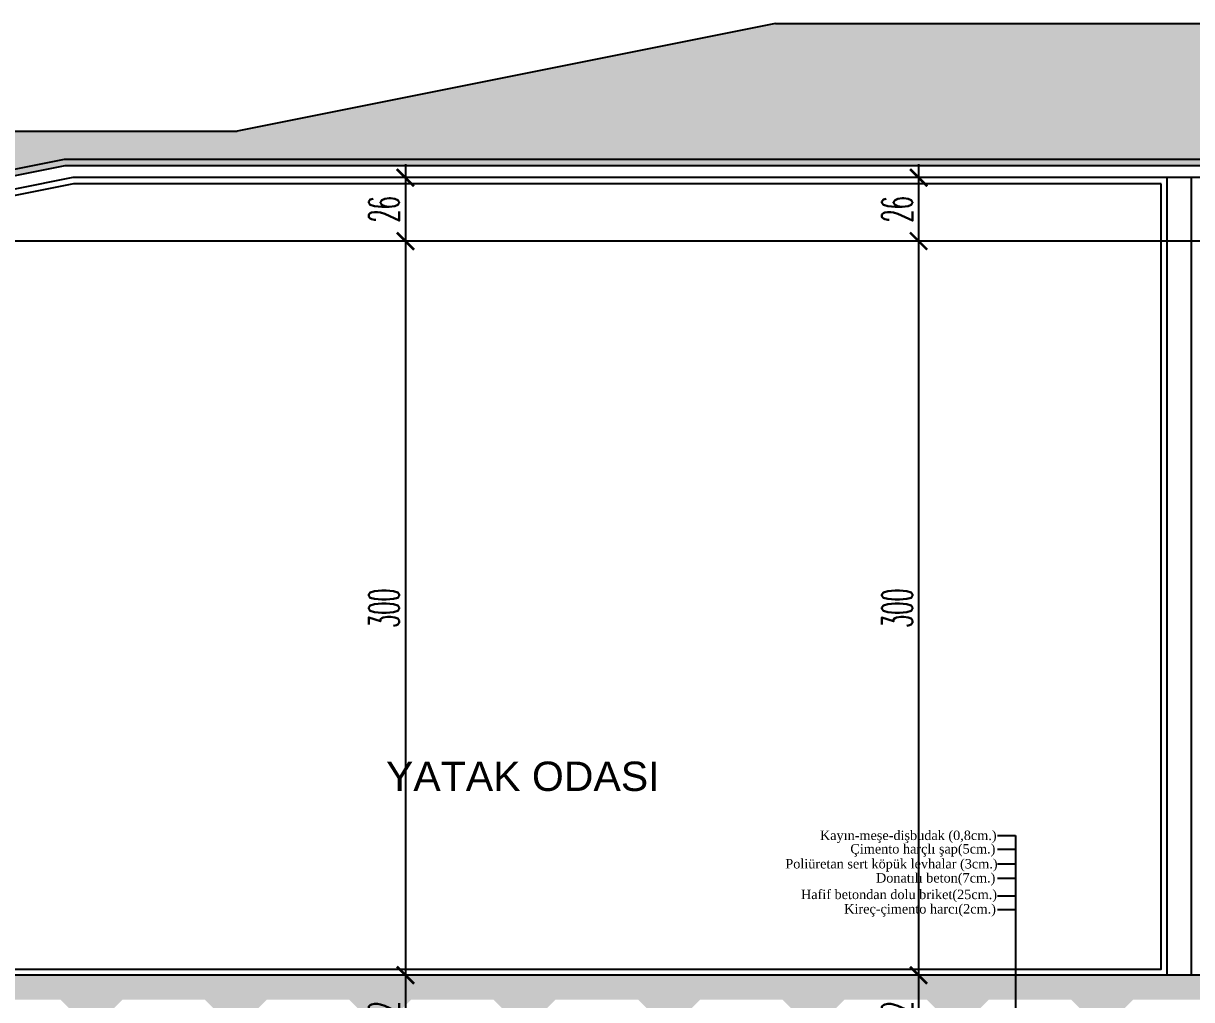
# Model space of a CAD drawing. Extents: x 775040 to 808375, y 4159409 to 4163651.
# Drawn here: x 776675 to 776794.3, y 4160248.7 to 4160348.5 of the extents above; entities that cross this region are included whole.
import ezdxf

# ---------------------------------------------------------------- set-up
doc = ezdxf.new("R2010")
doc.units = 0
doc.header["$MEASUREMENT"] = 0
doc.header["$PDMODE"] = 3
doc.linetypes.add('DUZ', pattern=[500, 500])
doc.layers.get('0').update_dxf_attribs({"linetype": 'DUZ'})
doc.layers.add('tarama', color=8, linetype='Continuous')
doc.layers.add('Z_iç ölçü dikey', color=111, linetype='Continuous', lineweight=25)
doc.styles.add('ARIAL', font='ariblk.ttf', dxfattribs={"height": 1})
doc.styles.add('OLCUIC', font='ROMANS.SHX', dxfattribs={"width": 0.5})
doc.styles.add('ÖLÇÜ', font='times.ttf', dxfattribs={"height": 15})
doc.dimstyles.new('ölçü 50', dxfattribs={"dimtxt": 12.5, "dimasz": 7, "dimexe": 5.3, "dimexo": 5, "dimgap": 2.5, "dimtad": 1, "dimdec": 0, "dimzin": 9, "dimdsep": 46, "dimtxsty": 'OLCUIC', "dimblk1": 'ARCHTICK', "dimblk2": 'ARCHTICK', "dimsah": 1, "dimcen": 0, "dimdle": 5.5, "dimadec": 0, "dimazin": 0, "dimtfac": 1, "dimtdec": 0, "dimtix": 1, "dimtofl": 0, "dimtmove": 1, "dimatfit": 3, "dimldrblk": 'ARCHTICK', "dimfxl": 0, "dimtolj": 1, "dimtzin": 0, "dimarcsym": 0})

# ---------------------------------------------------------------- blocks, each defined once
blk = doc.blocks.new('_ARCHTICK')
at = {"color": 0, "linetype": 'ByBlock', "const_width": 0.15}
blk.add_lwpolyline([(-0.5, -0.5), (0.5, 0.5)], dxfattribs=at)
blk = doc.blocks.new('*D1058')
at = {"layer": 'Defpoints', "color": 0, "linetype": 'Continuous', "transparency": 16777216}
for p in [(792146.69, 4156435.16), (792120.11, 4156409.2), (792146.69, 4156409.2)]:
    blk.add_point(p, dxfattribs=at)
at = {"layer": 'tarama', "color": 0, "linetype": 'Continuous', "lineweight": -2, "transparency": 16777216}
for p, q in [((792120.11, 4156440.66), (792120.11, 4156403.7)), ((792128.11, 4156435.16), (792114.81, 4156435.16)), ((792128.11, 4156409.2), (792114.81, 4156409.2))]:
    blk.add_line(p, q, dxfattribs=at)
at = {"layer": 'tarama', "color": 0, "linetype": 'Continuous', "lineweight": -2, "transparency": 16777216, "xscale": 7, "yscale": 7, "zscale": 7}
for p, rotation in [((792120.11, 4156435.16), 90), ((792120.11, 4156409.2), 270)]:
    blk.add_blockref('_ARCHTICK', p, dxfattribs=dict(at, rotation=rotation))
at = {"layer": 'tarama', "color": 0, "linetype": 'Continuous', "transparency": 16777216, "insert": (792111.36, 4156422.18), "char_height": 12.5, "attachment_point": 5, "rotation": 90, "style": 'OLCUIC'}
blk.add_mtext('\\A1;26', dxfattribs=at)
blk = doc.blocks.new('*D1059')
at = {"layer": 'Defpoints', "color": 0, "linetype": 'Continuous', "transparency": 16777216}
for p in [(792146.69, 4156409.2), (792120.11, 4156109.2), (792120.11, 4156109.2)]:
    blk.add_point(p, dxfattribs=at)
at = {"layer": 'tarama', "color": 0, "linetype": 'Continuous', "lineweight": -2, "transparency": 16777216}
for p, q in [((792120.11, 4156414.7), (792120.11, 4156103.7)), ((792128.11, 4156409.2), (792114.81, 4156409.2)), ((792120.11, 4156109.2), (792114.81, 4156109.2))]:
    blk.add_line(p, q, dxfattribs=at)
at = {"layer": 'tarama', "color": 0, "linetype": 'Continuous', "lineweight": -2, "transparency": 16777216, "xscale": 7, "yscale": 7, "zscale": 7}
for p, rotation in [((792120.11, 4156409.2), 90), ((792120.11, 4156109.2), 270)]:
    blk.add_blockref('_ARCHTICK', p, dxfattribs=dict(at, rotation=rotation))
at = {"layer": 'tarama', "color": 0, "linetype": 'Continuous', "transparency": 16777216, "insert": (792111.36, 4156259.2), "char_height": 12.5, "attachment_point": 5, "rotation": 90, "style": 'OLCUIC'}
blk.add_mtext('\\A1;300', dxfattribs=at)
blk = doc.blocks.new('*D1060')
at = {"layer": 'Defpoints', "color": 0, "linetype": 'Continuous', "transparency": 16777216}
for p in [(792120.11, 4156109.2), (792120.11, 4156077.2), (792121.65, 4156077.2)]:
    blk.add_point(p, dxfattribs=at)
at = {"layer": 'tarama', "color": 0, "linetype": 'Continuous', "lineweight": -2, "transparency": 16777216}
for p, q in [((792120.11, 4156114.7), (792120.11, 4156071.7)), ((792120.11, 4156109.2), (792114.81, 4156109.2)), ((792120.11, 4156077.2), (792114.81, 4156077.2))]:
    blk.add_line(p, q, dxfattribs=at)
at = {"layer": 'tarama', "color": 0, "linetype": 'Continuous', "lineweight": -2, "transparency": 16777216, "xscale": 7, "yscale": 7, "zscale": 7}
for p, rotation in [((792120.11, 4156109.2), 90), ((792120.11, 4156077.2), 270)]:
    blk.add_blockref('_ARCHTICK', p, dxfattribs=dict(at, rotation=rotation))
at = {"layer": 'tarama', "color": 0, "linetype": 'Continuous', "transparency": 16777216, "insert": (792111.36, 4156093.2), "char_height": 12.5, "attachment_point": 5, "rotation": 90, "style": 'OLCUIC'}
blk.add_mtext('\\A1;32', dxfattribs=at)
blk = doc.blocks.new('*D1080')
at = {"layer": 'Defpoints', "color": 0, "linetype": 'Continuous', "transparency": 16777216}
for p in [(791953.12, 4156435.16), (791910.42, 4156409.2), (791953.12, 4156409.2)]:
    blk.add_point(p, dxfattribs=at)
at = {"layer": 'tarama', "color": 0, "linetype": 'Continuous', "lineweight": -2, "transparency": 16777216}
for p, q in [((791910.42, 4156440.66), (791910.42, 4156403.7)), ((791918.42, 4156435.16), (791905.12, 4156435.16)), ((791918.42, 4156409.2), (791905.12, 4156409.2))]:
    blk.add_line(p, q, dxfattribs=at)
at = {"layer": 'tarama', "color": 0, "linetype": 'Continuous', "lineweight": -2, "transparency": 16777216, "xscale": 7, "yscale": 7, "zscale": 7}
for p, rotation in [((791910.42, 4156435.16), 90), ((791910.42, 4156409.2), 270)]:
    blk.add_blockref('_ARCHTICK', p, dxfattribs=dict(at, rotation=rotation))
at = {"layer": 'tarama', "color": 0, "linetype": 'Continuous', "transparency": 16777216, "insert": (791901.67, 4156422.18), "char_height": 12.5, "attachment_point": 5, "rotation": 90, "style": 'OLCUIC'}
blk.add_mtext('\\A1;26', dxfattribs=at)
blk = doc.blocks.new('*D1081')
at = {"layer": 'Defpoints', "color": 0, "linetype": 'Continuous', "transparency": 16777216}
for p in [(791953.12, 4156409.2), (791910.42, 4156109.2), (791910.42, 4156109.2)]:
    blk.add_point(p, dxfattribs=at)
at = {"layer": 'tarama', "color": 0, "linetype": 'Continuous', "lineweight": -2, "transparency": 16777216}
for p, q in [((791910.42, 4156414.7), (791910.42, 4156103.7)), ((791918.42, 4156409.2), (791905.12, 4156409.2)), ((791910.42, 4156109.2), (791905.12, 4156109.2))]:
    blk.add_line(p, q, dxfattribs=at)
at = {"layer": 'tarama', "color": 0, "linetype": 'Continuous', "lineweight": -2, "transparency": 16777216, "xscale": 7, "yscale": 7, "zscale": 7}
for p, rotation in [((791910.42, 4156409.2), 90), ((791910.42, 4156109.2), 270)]:
    blk.add_blockref('_ARCHTICK', p, dxfattribs=dict(at, rotation=rotation))
at = {"layer": 'tarama', "color": 0, "linetype": 'Continuous', "transparency": 16777216, "insert": (791901.67, 4156259.2), "char_height": 12.5, "attachment_point": 5, "rotation": 90, "style": 'OLCUIC'}
blk.add_mtext('\\A1;300', dxfattribs=at)
blk = doc.blocks.new('*D1082')
at = {"layer": 'Defpoints', "color": 0, "linetype": 'Continuous', "transparency": 16777216}
for p in [(791910.42, 4156109.2), (791910.42, 4156077.2), (791910.42, 4156077.2)]:
    blk.add_point(p, dxfattribs=at)
at = {"layer": 'tarama', "color": 0, "linetype": 'Continuous', "lineweight": -2, "transparency": 16777216}
for p, q in [((791910.42, 4156114.7), (791910.42, 4156071.7)), ((791910.42, 4156109.2), (791905.12, 4156109.2)), ((791910.42, 4156077.2), (791905.12, 4156077.2))]:
    blk.add_line(p, q, dxfattribs=at)
at = {"layer": 'tarama', "color": 0, "linetype": 'Continuous', "lineweight": -2, "transparency": 16777216, "xscale": 7, "yscale": 7, "zscale": 7}
for p, rotation in [((791910.42, 4156109.2), 90), ((791910.42, 4156077.2), 270)]:
    blk.add_blockref('_ARCHTICK', p, dxfattribs=dict(at, rotation=rotation))
at = {"layer": 'tarama', "color": 0, "linetype": 'Continuous', "transparency": 16777216, "insert": (791901.67, 4156093.2), "char_height": 12.5, "attachment_point": 5, "rotation": 90, "style": 'OLCUIC'}
blk.add_mtext('\\A1;32', dxfattribs=at)
blk = doc.blocks.new('A$C75FE1421')
at = {"layer": 'tarama'}
h = blk.add_hatch(dxfattribs=at)
h.set_pattern_fill('AR-RSHKE', color=256, scale=1.7, style=0)
h.set_pattern_definition([(0, (-798705.84, -4170140.343), (43.35, 20.4), [10.2, -8.5, 11.9, -5.1, 15.3, -6.8]), (0, (-798695.64, -4170139.493), (43.35, 20.4), [8.5, -32.3, 6.8, -10.2]), (0, (-798675.24, -4170141.618), (43.35, 20.4), [5.1, -52.7]), (90, (-798705.84, -4170140.343), (-14.45, 20.4), [19.55, -62.05]), (90, (-798695.64, -4170140.343), (-14.45, 20.4), [19.125, -62.475]), (90, (-798687.14, -4170140.343), (-14.45, 20.4), [17.85, -63.75]), (90, (-798675.24, -4170141.618), (-14.45, 20.4), [19.55, -62.05]), (90, (-798670.14, -4170141.618), (-14.45, 20.4), [19.55, -62.05]), (90, (-798654.84, -4170140.343), (-14.45, 20.4), [18.7, -62.9])])
h.paths.add_polyline_path([(2157.18, 1112.97), (2098.43, 1124.72), (1008.43, 1124.72), (788.5, 1080.73), (658.5, 1080.73), (433.43, 1035.72), (563.43, 1035.72), (718.25, 1066.68), (1925.75, 1066.68)])
h.paths.add_polyline_path([(2524.37, 1065.53), (2394.37, 1065.53), (2418.25, 1060.76), (2518.25, 1060.76), (2643.43, 1035.72), (2673.43, 1035.72)])
h = blk.add_hatch(dxfattribs=at)
h.set_pattern_fill('ANSI33', color=256, scale=15, style=0)
h.set_pattern_definition([(45, (-798705.8395, -4170140.343), (-2.6516504294, 2.6516504294), []), (45, (-798703.188, -4170140.343), (-2.6516504294, 2.6516504294), [1.875, -0.9375])])
h.paths.add_polyline_path([(1723.61, 725.72), (1757.26, 725.72), (1762.43, 720.55), (1762.43, 703.72), (1777.43, 703.72), (1777.43, 720.55), (1782.61, 725.72), (1816.26, 725.72), (1821.43, 720.55), (1821.43, 703.72), (1836.43, 703.72), (1836.43, 720.55), (1841.61, 725.72), (1875.26, 725.72), (1880.43, 720.55), (1880.43, 703.72), (1895.43, 703.72), (1895.43, 720.55), (1900.61, 725.72), (1934.26, 725.72), (1939.43, 720.55), (1939.43, 703.72), (1954.43, 703.72), (1954.43, 720.55), (1959.61, 725.72), (1993.26, 725.72), (1998.43, 720.55), (1998.43, 703.72), (2013.43, 703.72), (2013.43, 720.55), (2018.61, 725.72), (2052.26, 725.72), (2057.43, 720.55), (2057.43, 703.72), (2072.43, 703.72), (2072.43, 720.55), (2077.61, 725.72), (2111.26, 725.72), (2116.43, 720.55), (2116.43, 703.72), (2131.43, 703.72), (2131.43, 720.55), (2136.61, 725.72), (2170.26, 725.72), (2175.43, 720.55), (2175.43, 703.72), (2190.43, 703.72), (2190.43, 720.55), (2195.61, 725.72), (2229.26, 725.72), (2234.43, 720.55), (2234.43, 703.72), (2249.43, 703.72), (2249.43, 720.55), (2254.61, 725.72), (2288.26, 725.72), (2293.43, 720.55), (2293.43, 703.72), (2308.43, 703.72), (2308.43, 720.55), (2313.61, 725.72), (2347.26, 725.72), (2352.43, 720.55), (2352.43, 703.72), (2367.43, 703.72), (2367.43, 720.55), (2372.61, 725.72), (2406.26, 725.72), (2411.43, 720.55), (2411.43, 703.72), (2426.43, 703.72), (2426.43, 720.55), (2431.61, 725.72), (2465.26, 725.72), (2470.43, 720.55), (2470.43, 703.72), (2485.43, 703.72), (2485.43, 720.55), (2490.61, 725.72), (2524.26, 725.72), (2529.43, 720.55), (2529.43, 703.72), (2544.43, 703.72), (2544.43, 720.55), (2549.61, 725.72), (2583.26, 725.72), (2588.43, 720.55), (2588.43, 703.72), (2603.43, 703.72), (2603.43, 735.72), (1703.43, 735.72), (1703.43, 703.72), (1718.43, 703.72), (1718.43, 720.55)])
h.paths.add_polyline_path([(1382.72, 735.72), (603.43, 735.72), (603.43, 703.72), (618.43, 703.72), (618.43, 720.55), (623.61, 725.72), (657.26, 725.72), (662.43, 720.55), (662.43, 703.72), (677.43, 703.72), (677.43, 720.55), (682.61, 725.72), (716.26, 725.72), (721.43, 720.55), (721.43, 703.72), (736.43, 703.72), (736.43, 720.55), (741.61, 725.72), (775.26, 725.72), (780.43, 720.55), (780.43, 703.72), (795.43, 703.72), (795.43, 720.55), (800.61, 725.72), (834.26, 725.72), (839.43, 720.55), (839.43, 703.72), (854.43, 703.72), (854.43, 720.55), (859.61, 725.72), (893.26, 725.72), (898.43, 720.55), (898.43, 703.72), (913.43, 703.72), (913.43, 720.55), (918.61, 725.72), (952.26, 725.72), (957.43, 720.55), (957.43, 703.72), (972.43, 703.72), (972.43, 720.55), (977.61, 725.72), (1011.26, 725.72), (1016.43, 720.55), (1016.43, 703.72), (1031.43, 703.72), (1031.43, 720.55), (1036.61, 725.72), (1070.26, 725.72), (1075.43, 720.55), (1075.43, 703.72), (1090.43, 703.72), (1090.43, 720.55), (1095.61, 725.72), (1129.26, 725.72), (1134.43, 720.55), (1134.43, 703.72), (1149.43, 703.72), (1149.43, 720.55), (1154.61, 725.72), (1188.26, 725.72), (1193.43, 720.55), (1193.43, 703.72), (1208.43, 703.72), (1208.43, 720.55), (1213.61, 725.72), (1247.26, 725.72), (1252.43, 720.55), (1252.43, 703.72), (1267.43, 703.72), (1267.43, 720.55), (1272.61, 725.72), (1306.26, 725.72), (1311.43, 720.55), (1311.43, 703.72), (1326.43, 703.72), (1326.43, 720.55), (1331.61, 725.72), (1365.26, 725.72), (1370.43, 720.55), (1370.43, 703.72), (1382.72, 703.72)])
h.paths.add_polyline_path([(1435.16, 665.13), (1372.72, 665.13), (1372.72, 650.13), (1382.72, 650.13), (1429.96, 633.41), (1470.58, 617.02), (1486.72, 601.38), (1506.31, 582.7), (1534.96, 564.28), (1561.41, 547.28), (1580.08, 530.57), (1600.53, 511.18), (1647.98, 491.31), (1728.43, 491.31), (1728.43, 506.31), (1650.99, 506.31), (1650.99, 523.96), (1608.86, 523.96), (1608.86, 541.6), (1590.25, 541.6), (1590.25, 559.25), (1570.53, 559.25), (1570.53, 576.9), (1543.07, 576.9), (1543.07, 594.54), (1515.62, 594.54), (1515.62, 612.19), (1497.12, 612.19), (1497.12, 629.84), (1478.91, 629.84), (1478.91, 647.48), (1435.16, 647.48)])
h.paths.add_polyline_path([(1407.72, 395.72), (1683.43, 395.72), (1683.43, 335.72), (1743.43, 335.72), (1743.43, 395.72), (2543.43, 395.72), (2543.43, 335.72), (2603.43, 335.72), (2603.43, 410.72), (603.43, 410.72), (603.43, 335.72), (663.43, 335.72), (663.43, 395.72), (1347.72, 395.72), (1347.72, 335.72), (1407.72, 335.72)])
for p, q in [((1008.43, 1124.72), (788.5, 1080.73)), ((1008.43, 1124.72), (2098.43, 1124.72)), ((658.5, 1080.73), (788.5, 1080.73)), ((2892.09, 1035.72), (384.79, 1035.72)), ((1099.12, 792.76), (1106.51, 792.76)), ((1099.12, 792.76), (1106.51, 792.76)), ((1106.51, 792.76), (1106.51, 700.49)), ((1099.12, 787.2), (1106.51, 787.2)), ((1099.12, 787.2), (1106.51, 787.2)), ((1099.12, 781.29), (1106.51, 781.29)), ((1099.12, 775.39), (1106.51, 775.39)), ((1099.12, 768.2), (1106.51, 768.2)), ((1099.12, 762.52), (1106.51, 762.52)), ((2892.09, 735.72), (381.15, 735.72))]:
    blk.add_line(p, q, dxfattribs=at)
at = {"layer": 'tarama', "linetype": 'Continuous'}
for p, q in [((1168.43, 735.72), (1168.43, 1061.68)), ((1178.43, 735.72), (1178.43, 1061.68))]:
    blk.add_line(p, q, dxfattribs=at)
for points in [[(600.93, 385.72), (600.93, 410.72), (600.93, 703.72), (600.93, 735.72), (600.93, 1003.72), (600.93, 1018.22), (560.93, 1018.22), (560.93, 1037.77), (718, 1069.18), (1925.5, 1069.18), (2157.18, 1115.52), (2418.49, 1063.26), (2518.49, 1063.26), (2645.93, 1037.77), (2645.93, 1018.22), (2605.93, 1018.22), (2605.93, 1003.72), (2605.93, 735.72), (2605.93, 701.22), (2505.93, 701.22), (2505.93, 413.22), (2605.93, 413.22), (2605.93, 385.72)], [(2518.25, 1060.76), (2643.43, 1035.72), (2643.43, 1020.72), (2603.43, 1020.72), (2603.43, 1003.72), (2578.43, 1003.72), (2578.43, 1043.09), (2515.08, 1055.76), (2415.08, 1055.76), (2157.18, 1107.34), (1928.91, 1061.68), (721.41, 1061.68), (628.43, 1043.09), (628.43, 1003.72), (603.43, 1003.72), (603.43, 1020.72), (563.43, 1020.72), (563.43, 1035.72), (563.43, 1035.72), (718.25, 1066.68), (1925.75, 1066.68), (2157.18, 1112.97), (2418.25, 1060.76), (2518.25, 1060.76)]]:
    blk.add_lwpolyline(points, dxfattribs=at)
for points in [[(1165.93, 1059.18), (721.66, 1059.18), (630.93, 1041.04), (630.93, 1003.72), (630.93, 738.22), (1165.93, 738.22)], [(1382.72, 735.72), (603.43, 735.72), (603.43, 703.72), (1382.72, 703.72)]]:
    blk.add_lwpolyline(points, close=True, dxfattribs=at)
at = {"layer": 'tarama', "ltscale": 0.8, "style": 'ÖLÇÜ'}
for s, p in [('Kayın-meşe-dişbudak (0,8cm.)', (1026.58, 790.96)), ('Çimento harçlı şap(5cm.)', (1039.01, 785.45)), ('Poliüretan sert köpük levhalar (3cm.)', (1012.44, 779.34)), ('Donatılı beton(7cm.)', (1049.48, 773.58)), ('Hafif betondan dolu briket(25cm.)', (1018.84, 766.81)), ('Kireç-çimento harcı(2cm.)', (1036.49, 760.91))]:
    blk.add_text(s, height=3.85, dxfattribs=at).set_placement(p)
at = {"layer": 'tarama', "linetype": 'Continuous', "insert": (905.18, 816.93), "char_height": 12, "width": 299.1378, "attachment_point": 5, "style": 'ARIAL'}
blk.add_mtext('{\\fArial|b0|i0|c162|p34;YATAK ODASI}', dxfattribs=at)
at = {"layer": 'tarama', "linetype": 'Continuous'}
for base, p1, p2, picture, middle in [((857.22, 1035.72), (899.92, 1061.68), (899.92, 1035.72), '*D1080', (848.47, 1048.7)), ((1066.91, 1035.72), (1093.49, 1061.68), (1093.49, 1035.72), '*D1058', (1058.16, 1048.7)), ((857.22, 735.72), (899.92, 1035.72), (857.22, 735.72), '*D1081', (848.47, 885.72)), ((1066.91, 735.72), (1093.49, 1035.72), (1066.91, 735.72), '*D1059', (1058.16, 885.72)), ((857.22, 703.72), (857.22, 735.72), (857.22, 703.72), '*D1082', (848.47, 719.72)), ((1066.91, 703.72), (1066.91, 735.72), (1068.45, 703.72), '*D1060', (1058.16, 719.72))]:
    dim = blk.add_linear_dim(base=base, p1=p1, p2=p2, angle=90, dimstyle='ölçü 50', override={"dimfxl": 8}, dxfattribs=at)
    dim.commit()
    dim.dimension.update_dxf_attribs({"geometry": picture, "text_midpoint": middle, "insert": (-791053.2, -4155373.48)})

msp = doc.modelspace()

# ---------------------------------------------------------------- block references
at = {"layer": 'Z_iç ölçü dikey', "linetype": 'Continuous', "xscale": 0.25, "yscale": 0.25, "zscale": 0.25}
msp.add_blockref('A$C75FE1421', (776499.7, 4160067.29), dxfattribs=at)

doc.saveas('drawing.dxf')
